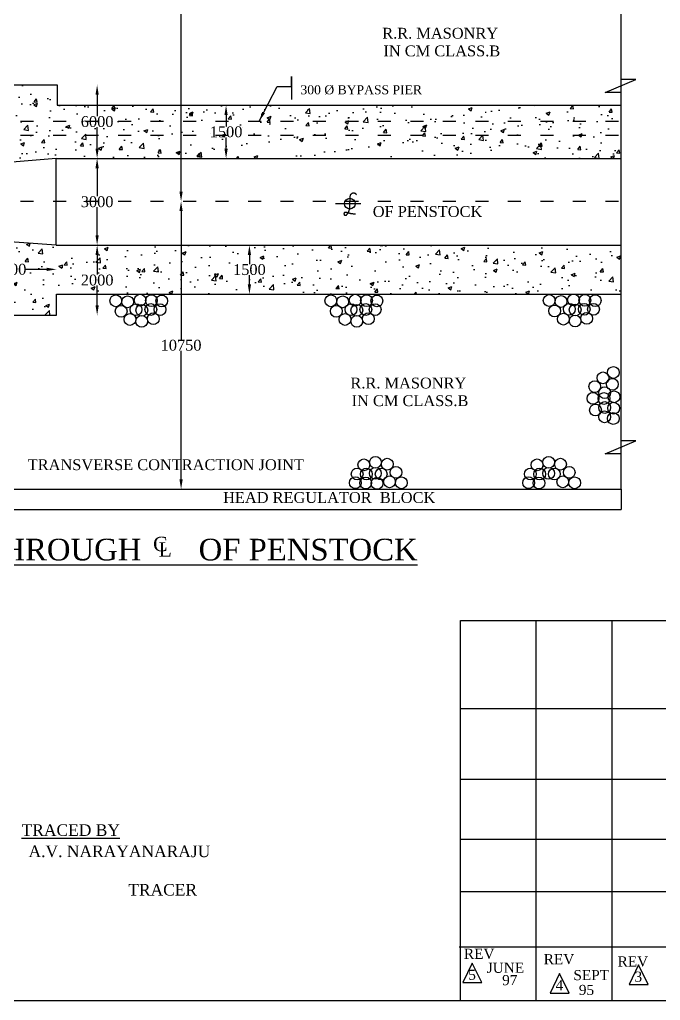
# Model space of a CAD drawing. Header units: millimetres. Extents: x 2996 to 98986, y 1917 to 60648.
# Drawn here: x 61347 to 79100, y 1917 to 29066 of the extents above; entities that cross this region are included whole.
import ezdxf

# ---------------------------------------------------------------- set-up
doc = ezdxf.new("R2010")
doc.units = ezdxf.units.MM
doc.header["$MEASUREMENT"] = 0
doc.linetypes.add('ACAD_ISO03W100', pattern=[30, 12, -18])
for name, color, linetype in [('DIM', 5, 'Continuous'), ('DO LINE', 3, 'Continuous'), ('DWG.LINE', 10, 'Continuous'), ('HATCH', 2, 'Continuous'), ('TEXT', 7, 'Continuous')]:
    doc.layers.add(name, color=color, linetype=linetype)
doc.layers.add('TITLE', color=7, linetype='Continuous', lineweight=30)
doc.styles.get("Standard").update_dxf_attribs({"font": 'times.ttf', "height": 300})
doc.dimstyles.get("Standard").update_dxf_attribs({"dimtxt": 280, "dimasz": 270, "dimexe": 0.18, "dimexo": 0.0625, "dimgap": 0.09, "dimtad": 0, "dimtih": 1, "dimtoh": 1, "dimdec": 0, "dimzin": 0, "dimdsep": 46, "dimtxsty": 'Standard', "dimcen": 300, "dimclrd": 5, "dimclre": 5, "dimclrt": 4, "dimadec": 0, "dimazin": 0, "dimtfac": 1, "dimtdec": 0, "dimtofl": 0, "dimtmove": 0, "dimatfit": 3, "dimfxl": 0, "dimtolj": 1, "dimtzin": 0, "dimarcsym": 0})
pattern_1 = [(50, (0, 0), (1075.89, -94.128), [112.5, -1237.5]), (355, (0, 0), (-208.127, 1128.288), [90, -990]), (100.4514, (89.7, -7.8), (867.764, 1034.159), [95.61, -1051.713]), (46.1842, (0, 300), (1600.862, -248.279), [168.75, -1856.25]), (96.6356, (133.4, 279.3), (1401.994, 1461.177), [143.415, -1577.57]), (351.1842, (0, 300), (1401.993, 1461.178), [135, -1485]), (21, (150, 225), (895.361, -603.928), [112.5, -1237.5]), (326, (150, 225), (364.973, 1087.725), [90, -990]), (71.4514, (224.6, 174.7), (1260.334, 483.796), [95.61, -1051.713]), (37.5, (0, 0), (18.2398, 499.3408), [0, -978, 0, -1005, 0, -993.75]), (7.5, (0, 0), (394.6043, 591.6176), [0, -573, 0, -955.5, 0, -378.75]), (327.5, (-334.5, 0), (800.7337, -33.8323), [0, -375, 0, -1170, 0, -1552.5]), (317.5, (-484.5, 0), (874.779, 150.1575), [0, -487.5, 0, -777, 0, -1102.5])]

# ---------------------------------------------------------------- blocks, each defined once
blk = doc.blocks.new('*D9')
at = {"layer": 'Defpoints', "color": 0, "ltscale": 0.2}
for p in [(62368, 22153), (59791, 21917), (62368, 21917)]:
    blk.add_point(p, dxfattribs=at)
at = {"layer": 'DIM', "color": 5, "lineweight": -2, "ltscale": 0.2}
for p, q in [((59791, 22148), (59791, 22153)), ((60061, 22153), (60653, 22153)), ((62098, 22153), (61506, 22153)), ((62368, 22148), (62368, 22153))]:
    blk.add_line(p, q, dxfattribs=at)
at = {"layer": 'DIM', "color": 5, "ltscale": 0.2}
for points in [[(60061, 22198), (60061, 22108), (59791, 22153)], [(62098, 22198), (62098, 22108), (62368, 22153)]]:
    blk.add_solid(points, dxfattribs=at)
at = {"layer": 'DIM', "color": 4, "ltscale": 0.2, "insert": (61080, 22153), "char_height": 300, "attachment_point": 5}
blk.add_mtext('\\A1;3300', dxfattribs=at)
blk = doc.blocks.new('*D10')
at = {"layer": 'Defpoints', "color": 0, "ltscale": 0.2}
for p in [(63495, 22823), (63560, 22823), (63560, 20887)]:
    blk.add_point(p, dxfattribs=at)
at = {"layer": 'DIM', "color": 5, "lineweight": -2, "ltscale": 0.2}
for p, q in [((63500, 22823), (63494, 22823)), ((63495, 22553), (63495, 22008)), ((63495, 21157), (63495, 21703)), ((63500, 20887), (63494, 20887))]:
    blk.add_line(p, q, dxfattribs=at)
at = {"layer": 'DIM', "color": 5, "ltscale": 0.2}
for points in [[(63450, 22553), (63540, 22553), (63495, 22823)], [(63450, 21157), (63540, 21157), (63495, 20887)]]:
    blk.add_solid(points, dxfattribs=at)
at = {"layer": 'DIM', "color": 4, "ltscale": 0.2, "insert": (63495, 21855), "char_height": 300, "attachment_point": 5}
blk.add_mtext('\\A1;2000', dxfattribs=at)
blk = doc.blocks.new('*D12')
at = {"layer": 'Defpoints', "color": 0, "ltscale": 0.2}
for p in [(63494, 25223), (63494, 25223), (63494, 22823)]:
    blk.add_point(p, dxfattribs=at)
at = {"layer": 'DIM', "color": 5, "lineweight": -2, "ltscale": 0.2}
for p, q in [((63494, 25223), (63494, 25223)), ((63494, 24953), (63494, 24176)), ((63494, 23093), (63494, 23870)), ((63494, 22823), (63494, 22823))]:
    blk.add_line(p, q, dxfattribs=at)
at = {"layer": 'DIM', "color": 5, "ltscale": 0.2}
for points in [[(63449, 24953), (63539, 24953), (63494, 25223)], [(63449, 23093), (63539, 23093), (63494, 22823)]]:
    blk.add_solid(points, dxfattribs=at)
at = {"layer": 'DIM', "color": 4, "ltscale": 0.2, "insert": (63494, 24023), "char_height": 300, "attachment_point": 5}
blk.add_mtext('\\A1;3000', dxfattribs=at)
blk = doc.blocks.new('*D13')
at = {"layer": 'Defpoints', "color": 0, "ltscale": 0.2}
for p in [(65820, 24036), (65820, 24036), (65820, 16066)]:
    blk.add_point(p, dxfattribs=at)
at = {"layer": 'DIM', "color": 5, "lineweight": -2, "ltscale": 0.2}
for p, q in [((65820, 24036), (65819, 24036)), ((65820, 23766), (65820, 20204)), ((65820, 16336), (65820, 19898)), ((65820, 16066), (65819, 16066))]:
    blk.add_line(p, q, dxfattribs=at)
at = {"layer": 'DIM', "color": 5, "ltscale": 0.2}
for points in [[(65775, 23766), (65865, 23766), (65820, 24036)], [(65775, 16336), (65865, 16336), (65820, 16066)]]:
    blk.add_solid(points, dxfattribs=at)
at = {"layer": 'DIM', "color": 4, "ltscale": 0.2, "insert": (65820, 20051), "char_height": 300, "attachment_point": 5}
blk.add_mtext('\\A1;10750', dxfattribs=at)
blk = doc.blocks.new('*D14')
at = {"layer": 'Defpoints', "color": 0, "ltscale": 0.2}
for p in [(67713, 22823), (67713, 22823), (67713, 21466)]:
    blk.add_point(p, dxfattribs=at)
at = {"layer": 'DIM', "color": 5, "lineweight": -2, "ltscale": 0.2}
for p, q in [((67713, 22823), (67713, 22823)), ((67713, 22553), (67713, 22297)), ((67713, 21736), (67713, 21992)), ((67713, 21466), (67713, 21466))]:
    blk.add_line(p, q, dxfattribs=at)
at = {"layer": 'DIM', "color": 5, "ltscale": 0.2}
for points in [[(67668, 22553), (67758, 22553), (67713, 22823)], [(67668, 21736), (67758, 21736), (67713, 21466)]]:
    blk.add_solid(points, dxfattribs=at)
at = {"layer": 'DIM', "color": 4, "ltscale": 0.2, "insert": (67713, 22145), "char_height": 300, "attachment_point": 5}
blk.add_mtext('\\A1;1500', dxfattribs=at)
blk = doc.blocks.new('*D15')
at = {"layer": 'Defpoints', "color": 0, "ltscale": 0.2}
for p in [(63494, 27260), (63494, 27260), (63494, 25223)]:
    blk.add_point(p, dxfattribs=at)
at = {"layer": 'DIM', "color": 5, "lineweight": -2, "ltscale": 0.2}
for p, q in [((63494, 27260), (63495, 27260)), ((63494, 26990), (63494, 26394)), ((63494, 25493), (63494, 26089)), ((63494, 25223), (63494, 25223))]:
    blk.add_line(p, q, dxfattribs=at)
at = {"layer": 'DIM', "color": 5, "ltscale": 0.2}
for points in [[(63449, 26990), (63539, 26990), (63494, 27260)], [(63449, 25493), (63539, 25493), (63494, 25223)]]:
    blk.add_solid(points, dxfattribs=at)
at = {"layer": 'DIM', "color": 4, "ltscale": 0.2, "insert": (63494, 26242), "char_height": 300, "attachment_point": 5}
blk.add_mtext('\\A1;6000', dxfattribs=at)
blk = doc.blocks.new('*D16')
at = {"layer": 'Defpoints', "color": 0, "ltscale": 0.2}
for p in [(67067, 26694), (67067, 26694), (67067, 25223)]:
    blk.add_point(p, dxfattribs=at)
at = {"layer": 'DIM', "color": 5, "lineweight": -2, "ltscale": 0.2}
for p, q in [((67067, 26694), (67066, 26694)), ((67067, 26424), (67067, 26111)), ((67067, 25493), (67067, 25806)), ((67067, 25223), (67066, 25223))]:
    blk.add_line(p, q, dxfattribs=at)
at = {"layer": 'DIM', "color": 5, "ltscale": 0.2}
for points in [[(67022, 26424), (67112, 26424), (67067, 26694)], [(67022, 25493), (67112, 25493), (67067, 25223)]]:
    blk.add_solid(points, dxfattribs=at)
at = {"layer": 'DIM', "color": 4, "ltscale": 0.2, "insert": (67067, 25958), "char_height": 300, "attachment_point": 5}
blk.add_mtext('\\A1;1500', dxfattribs=at)
blk = doc.blocks.new('*D17')
at = {"layer": 'Defpoints', "color": 0, "ltscale": 0.2}
for p in [(65820, 35784), (65820, 35784), (65820, 24036)]:
    blk.add_point(p, dxfattribs=at)
at = {"layer": 'DIM', "color": 5, "lineweight": -2, "ltscale": 0.2}
for p, q in [((65820, 35784), (65819, 35784)), ((65820, 35514), (65820, 30608)), ((65820, 24306), (65820, 30302)), ((65820, 24036), (65819, 24036))]:
    blk.add_line(p, q, dxfattribs=at)
at = {"layer": 'DIM', "color": 5, "ltscale": 0.2}
for points in [[(65775, 35514), (65865, 35514), (65820, 35784)], [(65775, 24306), (65865, 24306), (65820, 24036)]]:
    blk.add_solid(points, dxfattribs=at)
at = {"layer": 'DIM', "color": 4, "ltscale": 0.2, "insert": (65820, 30455), "char_height": 300, "attachment_point": 5}
blk.add_mtext('\\A1;12000', dxfattribs=at)

msp = doc.modelspace()

# ---------------------------------------------------------------- hatches: boundary and pattern name
at = {"layer": 'HATCH', "ltscale": 0.2}
h = msp.add_hatch(dxfattribs=at)
h.set_pattern_fill('AR-CONC', color=256, scale=150, style=0)
h.set_pattern_definition(pattern_1)
h.paths.add_polyline_path([(56692.8, 25865.6), (56692.8, 25009), (57173, 25009), (57173, 25503.2), (57946.4, 25503.2), (57946.4, 25009), (58936.9, 25009), (58936.9, 25503.2), (59791.4, 25503.2), (59791.4, 25865.6)])
h.paths.add_polyline_path([(56692.8, 26254.3), (56692.8, 25865.6), (59791.4, 25865.6), (59791.4, 26254.3)])
h.paths.add_polyline_path([(59791.4, 26254.3), (59791.4, 27260.4), (56692.8, 27260.4), (56692.8, 26254.3)], flags=17)
h.paths.add_polyline_path([(78013.9, 26254.3), (78013.9, 26693.9), (62389.4, 26693.9), (62389.4, 27260.4), (59791.4, 27260.4), (59791.4, 26254.3)])
h.paths.add_polyline_path([(59791.4, 26254.3), (59791.4, 25865.6), (78013.9, 25865.6), (78013.9, 26254.3)])
h.paths.add_polyline_path([(59791.4, 25865.6), (59791.4, 25009), (62355.5, 25222.9), (78013.9, 25222.9), (78013.9, 25865.6)])
h.paths.add_polyline_path([(59911.6, 28406.1, 0.3467919), (59988.5, 28503.6, 1), (59788, 28503.6, 0.3266712), (59857.8, 28408.1, -0.1366832)])
h = msp.add_hatch(dxfattribs=at)
h.set_pattern_fill('AR-CONC', color=256, scale=150, style=0)
h.set_pattern_definition(pattern_1)
h.paths.add_polyline_path([(59791.4, 20887.3), (56692.8, 20887.3), (56692.8, 23007.6, 0.298895), (55974.8, 22432.2), (55974.8, 16065.8), (59791.4, 16065.8), (59791.4, 18659, -0.2348123), (59791.4, 18804.3), (59791.4, 19003.1, -0.133252), (59791.4, 19088.6)])
h.paths.add_polyline_path([(59791.4, 20887.3), (59791.4, 22706.2), (58936.9, 22706.2), (58936.9, 23007.6), (57946.4, 23007.6), (57946.4, 22721.1), (57173, 22721.1), (57173, 23007.6), (56692.8, 23007.6), (56692.8, 20887.3)], flags=17)
h.paths.add_polyline_path([(58783.2, 21175.9), (58013.5, 21175.9), (58377.8, 21709.4)], flags=16)
h.paths.add_polyline_path([(62365.5, 20887.3), (62365.5, 21465.9), (78013.9, 21465.9), (78013.9, 22823.2), (62355.5, 22823.2), (59791.4, 23007.6), (59791.4, 20887.3)])
h.paths.add_polyline_path([(56621.5, 22097.9), (57403.7, 22097.9), (57403.7, 21641.9), (56621.5, 21641.9)], flags=24)
h.paths.add_polyline_path([(57315.6, 22414.4), (58097.8, 22414.4), (58097.8, 21958.4), (57315.6, 21958.4)], flags=24)
h.paths.add_polyline_path([(58096.2, 22126.3), (59064.5, 22126.3), (59064.5, 21671.1), (58096.2, 21671.1)], flags=24)
h.paths.add_polyline_path([(59044.5, 22385.6), (59826.7, 22385.6), (59826.7, 21929.6), (59044.5, 21929.6)], flags=9)
h.paths.add_polyline_path([(58190.8, 21147.4), (58562, 21147.4), (58562, 21596.4), (58190.8, 21596.4)], flags=24)
h.paths.add_polyline_path([(60578.4, 22380.2), (61580.6, 22380.2), (61580.6, 21925), (60578.4, 21925)], flags=24)
h.paths.add_polyline_path([(62989.3, 22082.8), (63999.9, 22082.8), (63999.9, 21627.6), (62989.3, 21627.6)], flags=24)
h.paths.add_polyline_path([(67229.3, 22372.1), (68197.5, 22372.1), (68197.5, 21916.9), (67229.3, 21916.9)], flags=24)

# ---------------------------------------------------------------- linework, layer by layer
at = {"layer": 'DIM', "ltscale": 0.2}
msp.add_lwpolyline([(68880.6, 27210.7), (68880.6, 27491.8), (68880.6, 26856.6)], dxfattribs=at)
at = {"layer": 'DO LINE', "linetype": 'ACAD_ISO03W100', "ltscale": 30}
for points in [[(55974.8, 26254.3), (78013.9, 26254.3)], [(55974.8, 25865.6), (78013.9, 25865.6)], [(55974.8, 24036.1), (78013.9, 24036.1)]]:
    msp.add_lwpolyline(points, dxfattribs=at)
at = {"layer": 'DWG.LINE', "ltscale": 0.2}
for p, q in [((73560.4, 12429.9), (83363.5, 12429.9)), ((73560.4, 1916.7), (73560.4, 12429.9)), ((75661.8, 1916.7), (75661.8, 12429.9)), ((77763.3, 1916.7), (77763.3, 12429.9)), ((73560.4, 9999.5), (83363.5, 9999.5)), ((73560.4, 8038.5), (83363.5, 8038.5)), ((73560.4, 6381.4), (83363.5, 6381.4)), ((73560.4, 4934.4), (83363.5, 4934.4)), ((73528.4, 3395.3), (83331.4, 3395.3))]:
    msp.add_line(p, q, dxfattribs=at)
for points in [[(51539.2, 16065.8), (78013.9, 16065.8), (78013.9, 55523)], [(59791.4, 27260.4), (62389.4, 27260.4), (62389.4, 26693.9), (78013.9, 26693.9)], [(78013.9, 27051.6), (77570.4, 27051.6), (78421.3, 27410.8), (78013.9, 27410.8)], [(62355.5, 25222.9), (59791.4, 25009)], [(62355.5, 25222.9), (78013.9, 25222.9)], [(62355.5, 22823.2), (62355.5, 25222.9)], [(70656.7, 23683.1), (70624.4, 23683.3), (70597.6, 23684.2), (70575.5, 23685.5), (70557.6, 23687.2), (70543.1, 23689.2), (70531.4, 23691.4), (70521.8, 23693.7), (70513.7, 23696), (70506.4, 23698.2), (70499.8, 23700.3), (70493.6, 23702.3), (70487.8, 23704.2), (70482, 23706.1), (70476.3, 23707.9), (70470.3, 23709.7), (70464.1, 23711.5), (70457.3, 23713.3), (70450.2, 23715.1), (70442.9, 23716.8), (70435.5, 23718.4), (70428.1, 23720), (70420.9, 23721.4), (70414, 23722.7), (70407.5, 23723.8), (70401.7, 23724.7), (70396.4, 23725.4), (70391.6, 23726), (70387.4, 23726.5), (70383.8, 23726.8), (70380.6, 23727), (70378, 23727.2), (70375.8, 23727.4), (70374.2, 23727.5), (70372.8, 23727.5), (70371.7, 23727.6), (70370.6, 23727.6), (70369.5, 23727.6), (70368.2, 23727.7), (70366.6, 23727.7), (70364.5, 23727.7), (70361.9, 23727.6), (70358.8, 23727.5), (70355.4, 23727.2), (70351.9, 23726.5), (70348.4, 23725.5), (70345.1, 23723.9), (70342, 23721.7), (70339.4, 23718.7), (70337.3, 23714.9), (70335.8, 23710.5), (70334.7, 23705.6), (70334.1, 23700.3), (70333.9, 23694.9), (70333.9, 23689.5), (70334.3, 23684.2), (70334.9, 23679.3), (70335.6, 23674.8), (70336.6, 23670.8), (70337.7, 23667.3), (70339.1, 23664.2), (70340.7, 23661.5), (70342.6, 23659.1), (70344.7, 23657.1), (70347.1, 23655.4), (70349.9, 23653.9), (70352.9, 23652.8), (70356, 23651.9), (70359.4, 23651.2), (70362.9, 23650.7), (70366.4, 23650.5), (70369.9, 23650.5), (70373.5, 23650.6), (70376.9, 23650.9), (70380.2, 23651.3), (70383.3, 23651.9), (70386.3, 23652.5), (70389, 23653.1), (70391.4, 23653.7), (70393.5, 23654.3), (70395.3, 23654.8), (70396.7, 23655.2), (70397.8, 23655.6), (70398.9, 23656.2), (70400, 23657.1), (70401.4, 23658.3), (70403.1, 23660.1), (70405.3, 23662.6), (70408.2, 23665.8), (70411.8, 23670), (70416.1, 23674.9), (70420.9, 23680.6), (70426, 23686.7), (70431.3, 23693.3), (70436.6, 23700.2), (70441.8, 23707.2), (70446.6, 23714.3), (70450.9, 23721.3), (70454.9, 23728.4), (70458.5, 23735.5), (70461.9, 23742.7), (70465.2, 23750.3), (70468.3, 23758.1), (70471.4, 23766.4), (70474.6, 23775.2), (70477.9, 23784.6), (70481.2, 23795), (70484.5, 23806.7), (70487.7, 23820.2), (70490.7, 23835.7), (70493.3, 23853.7), (70495.5, 23874.6), (70497.3, 23898.7), (70498.5, 23926.1), (70499.2, 23956.2), (70499.7, 23988), (70500, 24020.4), (70500.4, 24052.7), (70501, 24083.7), (70501.9, 24112.5), (70503.3, 24138.2), (70505.3, 24160), (70507.8, 24178.2), (70510.9, 24193.2), (70514.5, 24205.5), (70518.4, 24215.5), (70522.7, 24223.7), (70527.2, 24230.6), (70532, 24236.6), (70536.9, 24242.1), (70541.9, 24247.2), (70547, 24251.8), (70552.2, 24256), (70557.4, 24259.8), (70562.7, 24263.1), (70568, 24265.9), (70573.2, 24268.3), (70578.5, 24270.2), (70583.8, 24271.6), (70589.3, 24272.4), (70594.9, 24272.8), (70600.8, 24272.6), (70607.1, 24271.8), (70613.8, 24270.5), (70620.9, 24268.6), (70628.6, 24266), (70636.6, 24262.6), (70644.7, 24258.2), (70652.5, 24252.6), (70659.8, 24245.6), (70666.3, 24237), (70671.7, 24226.6), (70675.8, 24214.2)], [(70099.8, 23971.4), (70802.3, 23971.4)], [(62355.5, 22823.2), (59791.4, 23007.6)], [(62355.5, 22823.2), (78013.9, 22823.2)], [(59791.4, 20887.3), (62365.5, 20887.3), (62365.5, 21465.9), (78013.9, 21465.9)], [(78013.9, 17047), (77570.4, 17047), (78421.3, 17406.1), (78013.9, 17406.1)], [(59791.4, 16065.8), (59791.4, 15503.9), (78013.9, 15503.9)], [(78013.9, 16065.8), (78013.9, 15503.9)], [(73624.1, 2409.3), (74149.9, 2409.3), (73887, 2949.1), (73624.1, 2409.3)], [(78231.4, 2356.9), (78757.2, 2356.9), (78494.3, 2896.6), (78231.4, 2356.9)], [(76043.2, 2121), (76569, 2121), (76306.1, 2660.8), (76043.2, 2121)]]:
    msp.add_lwpolyline(points, dxfattribs=at)
msp.add_circle((70495.8, 23971.4), 148.2, dxfattribs=at)
at = {"layer": 'HATCH', "ltscale": 0.2}
for centre in [(64685, 21298.8), (64999.2, 21287.5), (70643.8, 21298.9), (70958, 21287.5), (76019.5, 21290.1), (76693.3, 21307.2), (77007.5, 21295.8), (77293.7, 21287.9), (64011.2, 21281.8), (64339.3, 21254.9), (64570.7, 21039.1), (64731.5, 21020.6), (64981, 21040.4), (65237.3, 21039), (65285.5, 21279.5), (69970, 21281.8), (70298.1, 21254.9), (70529.5, 21039.2), (70690.3, 21020.6), (70939.8, 21040.4), (71196.1, 21039), (71244.3, 21279.6), (76347.5, 21263.2), (76579, 21047.5), (76739.8, 21028.9), (76989.3, 21048.7), (77245.6, 21047.3), (64160.4, 20993), (64402.9, 20766.1), (65050.9, 20786), (70119.2, 20993), (70361.7, 20766.1), (71009.7, 20786), (76168.6, 21001.3), (76411.2, 20774.4), (77059.2, 20794.3), (64728.9, 20714.3), (70687.7, 20714.4), (76737.2, 20722.7), (77508.5, 19149), (77797.3, 19298.1), (77281.6, 18906.5), (77770.4, 18970.1), (77229.9, 18580.5), (77536.1, 18577.8), (77554.7, 18738.6), (77814.4, 18624.3), (77555.9, 18328.3), (77803, 18310.1), (77301.5, 18258.4), (77554.5, 18072), (77795.1, 18023.9), (70883.9, 16740), (71205.9, 16811.7), (71531.9, 16759.9), (75683.2, 16740), (76005.3, 16811.7), (76331.3, 16759.9), (70697.5, 16487), (70953.8, 16485.7), (71203.3, 16505.4), (71364, 16486.9), (71774.4, 16533.1), (75496.9, 16487), (75753.1, 16485.7), (76002.6, 16505.4), (76163.4, 16486.9), (76573.8, 16533.1), (70649.3, 16246.5), (70935.5, 16238.5), (71249.7, 16227.2), (71595.5, 16271.2), (71923.5, 16244.2), (75448.7, 16246.5), (75734.9, 16238.5), (76394.9, 16271.2), (76722.9, 16244.2)]:
    msp.add_circle(centre, 163.2, dxfattribs=at)
at = {"layer": 'TITLE', "ltscale": 0.2}
msp.add_line((2995.9, 1916.7), (98864.4, 1916.7), dxfattribs=at)

# ---------------------------------------------------------------- texts
at = {"layer": 'TEXT', "ltscale": 0.2}
for s, height, p in [('R.R. MASONRY', 300, (71394, 28539.1)), ('IN CM CLASS.B', 300, (71426.2, 28049.9)), ('300 %%C BYPASS PIER', 250, (69128.2, 26998.7)), ('OF PENSTOCK', 300, (71130.9, 23603.8)), ('R.R. MASONRY', 300, (70512.1, 18856.2)), ('IN CM CLASS.B', 300, (70544.3, 18367)), ('TRANSVERSE CONTRACTION JOINT', 300, (61572.3, 16595.2)), ('HEAD REGULATOR  BLOCK', 300, (66984.9, 15687.1)), ('%%UTRACED BY', 320, (61401.9, 6471)), ('A.V. NARAYANARAJU', 320, (61595, 5882.6)), ('TRACER', 320, (64357.5, 4818.1)), ('REV', 280, (73657.1, 3066.8)), ('REV', 280, (75868.3, 2917.6)), ('REV', 280, (77914.8, 2854.7)), ('5', 280, (73776.3, 2485.8)), ('JUNE', 280, (74290.3, 2679.4)), ('SEPT', 280, (76689.7, 2476.5)), ('3', 280, (78383.6, 2433.4)), ('97', 280, (74715.4, 2338.8)), ('4', 280, (76195.4, 2197.6)), ('95', 280, (76840.6, 2066.3))]:
    msp.add_text(s, height=height, dxfattribs=at).set_placement(p)
at = {"layer": 'TITLE', "ltscale": 0.2}
for s, height, p in [('%%UPLAN THROUGH       OF PENSTOCK', 600, (57697.1, 14095.9)), ('C', 400, (65043.9, 14350.5)), ('L', 400, (65196.9, 14197.6))]:
    msp.add_text(s, height=height, dxfattribs=at).set_placement(p)

# ---------------------------------------------------------------- dimensions: what is measured, and where the dimension line sits
at = {"layer": 'DIM', "ltscale": 0.2}
for base, p1, p2, text, picture, middle in [((65819.6, 35784.1), (65819.6, 24036.1), (65819.6, 35784.1), '12000', '*D17', (65819.6, 30455)), ((63494.4, 27260.4), (63494.4, 25222.9), (63494.4, 27260.4), '6000', '*D15', (63494.4, 26241.7))]:
    dim = msp.add_linear_dim(base=base, p1=p1, p2=p2, angle=90, text=text, dimstyle='Standard', dxfattribs=at)
    dim.commit()
    dim.dimension.update_dxf_attribs({"geometry": picture, "text_midpoint": middle, "dimtype": 160})
for base, p1, p2, text, picture, middle in [((67066.7, 26693.9), (67066.7, 25222.9), (67066.7, 26693.9), '1500', '*D16', (67066.7, 25958.4)), ((65819.6, 24036.1), (65819.6, 16065.8), (65819.6, 24036.1), '10750', '*D13', (65819.6, 20050.9)), ((63494.6, 22823.2), (63559.9, 20887.3), (63559.9, 22823.2), '2000', '*D10', (63494.6, 21855.2)), ((67713.4, 22823.2), (67713.4, 21465.9), (67713.4, 22823.2), '1500', '*D14', (67713.4, 22144.5))]:
    dim = msp.add_linear_dim(base=base, p1=p1, p2=p2, angle=90, text=text, dimstyle='Standard', dxfattribs=at)
    dim.commit()
    dim.dimension.update_dxf_attribs({"geometry": picture, "text_midpoint": middle})
dim = msp.add_aligned_dim(p1=(63494.4, 22823.2), p2=(63494.4, 25222.9), distance=0, text='3000', dimstyle='Standard', dxfattribs=at)
dim.commit()
dim.dimension.update_dxf_attribs({"geometry": '*D12', "text_midpoint": (63494.4, 24023)})
dim = msp.add_linear_dim(base=(62367.6, 22152.6), p1=(59791.4, 21916.5), p2=(62367.6, 21916.5), text='3300', dimstyle='Standard', dxfattribs=at)
dim.commit()
dim.dimension.update_dxf_attribs({"geometry": '*D9', "text_midpoint": (61079.5, 22152.6)})

# ---------------------------------------------------------------- leaders
msp.add_leader([(67980.2, 26254.3), (68486.7, 27210.7), (68880.6, 27210.7)], dimstyle='Standard', override={"dimgap": 0.09, "dimtad": 0}, dxfattribs=at)

doc.saveas('drawing.dxf')
